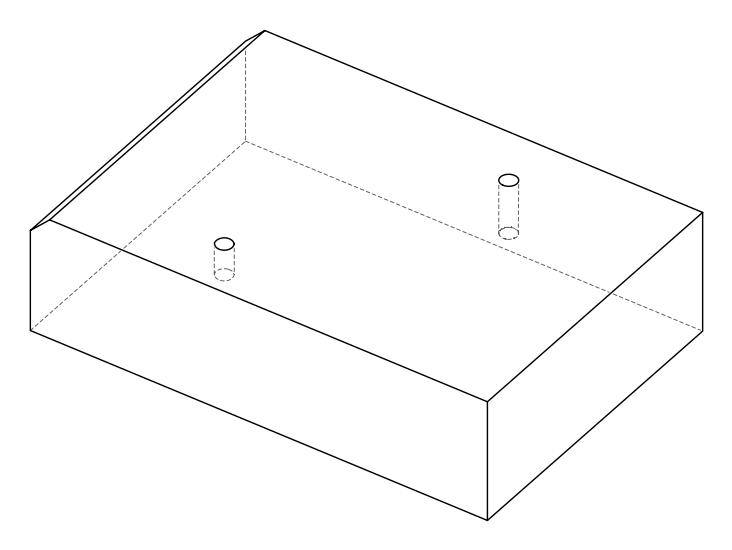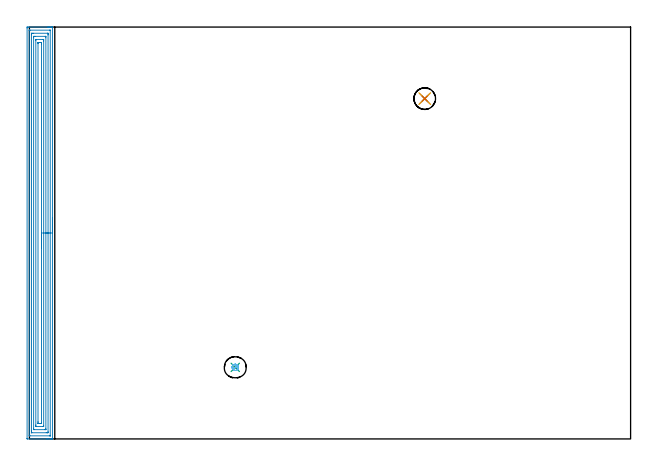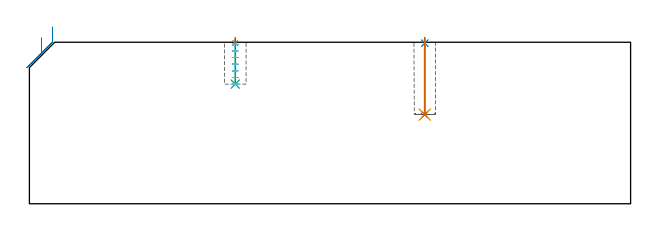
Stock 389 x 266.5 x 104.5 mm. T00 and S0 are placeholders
(PLAN: 8 operations, 6 tool changes, 14.5 min)
(1 SPOT_DRILL | STEP1POCKET | NXT0321_9005460120000 | 0.03 min | 2 mm3)
(2 SPOT_DRILL_1 | STEP1POCKET_1 | NXT0321_9005460120000 | 0.03 min | 2 mm3)
(3 DRILL_BLIND_HOLE_INTO_CENTER | STEP1POCKET | NXT0301_128 | 0.12 min | 2932 mm3)
(4 DRILL_BLIND_HOLE_INTO_CENTER_1 | STEP1POCKET_1 | NXT0301_055 | 0.2 min | 2519 mm3)
(5 DRILL_TO_ENLARGE_BLIND_HOLE | STEP1POCKET_1 | UGT0301_374 | 0.2 min | 3674 mm3)
(6 MILL_ROUGH_BLIND_HOLE_CONTOUR | STEP1POCKET | NXT0201_013 | Spiral | 0.57 min | 1234 mm3)
(7 BORE_BLIND_HOLE | STEP1POCKET_1 | UGT0332_064 | 0.2 min | 991 mm3)
(8 AREA_MILL | FG_CHAMFER_SURFACE | UGT0205_001 | 13.11 min | 35840 mm3)
(TOOL NXT0321_9005460120000 | NC Spot Drill, 142deg, 12mm, Carbide, Uncoated | D12 PA142 FL30 Z2)
(TOOL NXT0301_128 | Carbide Drill 12mm [861.1-1200-036A1-GP GC34] | D12 PA150 FL37.4 Z2)
(TOOL NXT0301_055 | Carbide Drill 8.4mm [860.1-0840-042A1-MM 2214] | D8.4 PA140 FL61 Z2)
(TOOL UGT0301_374 | Twist Drill Flat Bottom 13 mm | D13 PA180 FL101 Z2)
(TOOL NXT0201_013 | ENDMILL 10mm | D10 FL30 Z4)
(TOOL UGT0332_064 | 14 mm Boring Bar Slip Fit | D14)
(TOOL UGT0205_001 | Chamfer Mill 20 x 3 x 45 deg. | D20 FL50 Z2)
(OP 1 SPOT_DRILL)
G17 G21 G94 G90
T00 M6
G54
G17 G0 G90 X133.2 Y46.3 S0 M3
G43 Z114.5 H0
G94 G81 G98 Z103.897 F250. R107.5
G80
M5
M2
(OP 2 SPOT_DRILL_1)
G17 G21 G94 G90
T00 M6
G54
G17 G0 G90 X255.8 Y220.2 S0 M3
G43 Z114.5 H0
G94 G81 G98 Z103.897 F250. R107.5
G80
M5
M2
(OP 3 DRILL_BLIND_HOLE_INTO_CENTER)
G17 G21 G94 G90
T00 M6
G54
G17 G0 G90 X133.2 Y46.3 S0 M3
G43 Z114.5 H1
G94 G81 G98 Z77.4 F250. R106.5
G80
M5
M2
(OP 4 DRILL_BLIND_HOLE_INTO_CENTER_1)
G17 G21 G94 G90
T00 M6
G54
G17 G0 G90 X255.8 Y220.2 S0 M3
G43 Z114.5 H1
G94 G81 G98 Z57.7 F250. R106.5
G80
M5
M2
(OP 5 DRILL_TO_ENLARGE_BLIND_HOLE)
G17 G21 G94 G90
T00 M6
G54
G17 G0 G90 X255.8 Y220.2 S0 M3
G43 Z114.5 H0
G94 G73 G98 Z57.7 F250. Q11.7 R106.5
G80
M5
M2
(OP 6 MILL_ROUGH_BLIND_HOLE_CONTOUR)
G17 G21 G94 G90
T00 M6
G54
G17 G0 G90 X133.2 Y46.3 S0 M3
G43 Z114.5 H0
Z103.2
G94 G3 X133.69 Y47.81 R0.834 F250.
X131.582 Y47.476 R1.51
X132.024 Y44.682 R2.
X131.582 Y47.476 R-2.
X131.803 Y46.079 R1.
X133.2 Y46.3 R1.
G0 Z98.9
G3 X133.69 Y47.81 R0.834
X131.582 Y47.476 R1.51
X132.024 Y44.682 R2.
X131.582 Y47.476 R-2.
X131.803 Y46.079 R1.
X133.2 Y46.3 R1.
G0 Z94.6
G3 X133.69 Y47.81 R0.834
X131.582 Y47.476 R1.51
X132.024 Y44.682 R2.
X131.582 Y47.476 R-2.
X131.803 Y46.079 R1.
X133.2 Y46.3 R1.
G0 Z90.3
G3 X133.69 Y47.81 R0.834
X131.582 Y47.476 R1.51
X132.024 Y44.682 R2.
X131.582 Y47.476 R-2.
X131.803 Y46.079 R1.
X133.2 Y46.3 R1.
G0 Z86.
G3 X133.69 Y47.81 R0.834
X131.582 Y47.476 R1.51
X132.024 Y44.682 R2.
X131.582 Y47.476 R-2.
X131.803 Y46.079 R1.
X133.2 Y46.3 R1.
G0 Z81.7
G3 X133.69 Y47.81 R0.834
X131.582 Y47.476 R1.51
X132.024 Y44.682 R2.
X131.582 Y47.476 R-2.
X131.803 Y46.079 R1.
X133.2 Y46.3 R1.
G0 Z77.4
G3 X133.69 Y47.81 R0.834
X131.582 Y47.476 R1.51
X132.024 Y44.682 R2.
X131.582 Y47.476 R-2.
X131.803 Y46.079 R1.
X133.2 Y46.3 R1.
G0 Z114.5
M5
M2
(OP 7 BORE_BLIND_HOLE)
G17 G21 G94 G90
T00 M6
G54
G17 G0 G90 X255.8 Y220.2 S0 M3
G43 Z114.5 H0
G94 G85 G98 Z57.7 F250. R106.5
G80
M5
M2
(OP 8 AREA_MILL)
G17 G21 G94 G90
T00 M6
G54
G17 G0 G90 X14.9 Y143.25 S1061 M3
G43 Z114.5 H0
G94 G1 Y143.212 Z113.628 F250.
Y143.098 Z112.763
Y142.909 Z111.912
Y142.647 Z111.08
Y142.313 Z110.274
Y141.91 Z109.5
Y141.441 Z108.764
Y140.91 Z108.072
Y140.321 Z107.429
Y139.678 Z106.839
Y138.986 Z106.308
Y138.25 Z105.84
Y137.476 Z105.437
Y136.67 Z105.103
Y135.838 Z104.841
Y134.986 Z104.652
Y134.122 Z104.538
Y133.25 Z104.5
Y0.169
X14.897 Y0.01 Z104.488
X14.84 Y0.007 Z104.432
X14.438 Y0. Z104.038
X14.071 Z103.671
X13.396 Z102.991
X12.166 Z101.763
X11.611 Z101.205
X10.995 Z100.591
X-1.167 Y0.001 Z88.43
X-1.492 Y0.01 Z88.106
X-1.499 Y0.333 Z88.099
Y0.35
Y265.885 Z88.101
X-1.495 Y266.491 Z88.102
X-1.493 Y266.494 Z88.104
X-0.889 Y266.498 Z88.708
X-0.274 Y266.5 Z89.323
X11.611 Z101.205
X12.166 Z101.763
X12.503 Z102.1
X13.059 Z102.655
X13.396 Z102.991
X14.071 Z103.671
X14.438 Z104.038
X14.839 Y266.497 Z104.43
X14.868 Y266.495 Z104.459
X14.897 Y266.49 Z104.488
X14.9 Y266.331 Z104.5
Y133.25
X13.486 Z103.086
Y2.312
X13.485 Y2.223 Z103.085
X13.48 Y2.045 Z103.08
X13.477 Y2.008 Z103.077
X13.471 Y2.005 Z103.071
X13.446 Y2.002 Z103.046
X13.396 Y2.001 Z102.996
X12.905 Y2. Z102.505
X0.405 Y2.001 Z90.005
X0.004 Y2.007 Z89.604
X-0.052 Y2.01 Z89.548
X-0.079 Y2.021 Z89.521
X-0.082 Y2.133 Z89.518
X-0.085 Y2.312 Z89.515
X-0.086 Y264.188 Z89.514
X-0.085 Y264.277 Z89.515
X-0.08 Y264.456 Z89.52
X-0.077 Y264.492 Z89.523
X-0.071 Y264.495 Z89.529
X-0.046 Y264.498 Z89.554
X0.004 Y264.5 Z89.604
X0.495 Z90.095
X12.995 Y264.499 Z102.595
X13.396 Y264.493 Z102.996
X13.452 Y264.49 Z103.052
X13.479 Y264.479 Z103.079
X13.482 Y264.367 Z103.082
X13.485 Y264.188 Z103.085
X13.486 Y133.25 Z103.086
X12.071 Z101.671
Y4.62
X12.07 Y4.188 Z101.67
X12.067 Y4.073 Z101.667
X12.065 Y4.024 Z101.665
X11.986 Y4.01 Z101.586
X11.797 Y4.002 Z101.397
X11.611 Y4.001 Z101.211
X10.906 Y4. Z100.506
X1.601 Y4.001 Z91.201
X1.476 Y4.004 Z91.076
X1.377 Y4.01 Z90.977
X1.335 Y4.017 Z90.935
X1.333 Y4.035 Z90.933
X1.331 Y4.188 Z90.931
X1.329 Y4.649 Z90.929
X1.328 Y5.081 Z90.928
X1.329 Y261.88 Z90.929
X1.33 Y262.312 Z90.93
X1.333 Y262.427 Z90.933
X1.335 Y262.476 Z90.935
X1.414 Y262.49 Z91.014
X1.603 Y262.498 Z91.203
X1.789 Y262.499 Z91.389
X2.494 Y262.5 Z92.094
X11.799 Y262.499 Z101.399
X11.924 Y262.496 Z101.524
X12.023 Y262.49 Z101.623
X12.065 Y262.483 Z101.665
X12.067 Y262.465 Z101.667
X12.069 Y262.312 Z101.669
X12.071 Y261.851 Z101.671
X12.072 Y261.419 Z101.672
X12.071 Y133.25 Z101.671
X10.657 Z100.257
Y6.868
X10.652 Y6.04 Z100.252
X10.651 Y6.016 Z100.251
X10.636 Y6.01 Z100.236
X10.584 Y6.006 Z100.184
X10.475 Y6.002 Z100.075
X10.259 Y6. Z99.859
X9.825 Z99.425
X3.13 Z92.73
X2.92 Y6.002 Z92.52
X2.815 Y6.005 Z92.415
X2.764 Y6.01 Z92.364
X2.749 Y6.015 Z92.349
X2.743 Y6.868 Z92.343
Y259.632
X2.748 Y260.46 Z92.348
X2.749 Y260.484 Z92.349
X2.763 Y260.49 Z92.363
X2.816 Y260.494 Z92.416
X2.925 Y260.498 Z92.525
X3.141 Y260.5 Z92.741
X3.575 Z93.175
X10.27 Z99.87
X10.48 Y260.498 Z100.08
X10.585 Y260.495 Z100.185
X10.636 Y260.49 Z100.236
X10.651 Y260.485 Z100.251
X10.657 Y259.632 Z100.257
Y133.25
X9.243 Z98.843
X9.242 Y8.654 Z98.842
X9.241 Y8.345 Z98.841
X9.236 Y8.033 Z98.836
X9.233 Y8.009 Z98.833
X9.217 Y8.006 Z98.817
X9.177 Y8.003 Z98.777
X9.095 Y8.001 Z98.695
X8.932 Y8. Z98.532
X4.468 Y8.002 Z94.068
X4.225 Y8.004 Z93.825
X4.174 Y8.01 Z93.774
X4.164 Y8.024 Z93.764
X4.161 Y8.067 Z93.761
X4.158 Y8.654 Z93.758
X4.157 Y8.965 Z93.757
X4.158 Y257.846 Z93.758
X4.159 Y258.155 Z93.759
X4.164 Y258.467 Z93.764
X4.167 Y258.491 Z93.767
X4.183 Y258.494 Z93.783
X4.223 Y258.497 Z93.823
X4.304 Y258.499 Z93.904
X4.468 Y258.5 Z94.068
X8.932 Y258.498 Z98.532
X9.175 Y258.496 Z98.775
X9.226 Y258.49 Z98.826
X9.236 Y258.476 Z98.836
X9.239 Y258.433 Z98.839
X9.242 Y257.846 Z98.842
X9.243 Y257.535 Z98.843
Y133.25
X7.829 Z97.429
X7.828 Y10.651 Z97.428
X7.827 Y10.44 Z97.427
X7.824 Y10.099 Z97.424
X7.822 Y10.023 Z97.422
X7.733 Y10.01 Z97.333
X7.583 Y10.003 Z97.183
X7.146 Y10.001 Z96.746
X6.693 Y10. Z96.293
X6.254 Z95.854
X5.799 Y10.002 Z95.399
X5.621 Y10.007 Z95.221
X5.584 Y10.01 Z95.184
X5.578 Y10.073 Z95.178
X5.574 Y10.227 Z95.174
X5.572 Y10.44 Z95.172
X5.571 Y11.123 Z95.171
Y255.849
X5.573 Y256.06 Z95.173
X5.576 Y256.401 Z95.176
X5.578 Y256.477 Z95.178
X5.667 Y256.49 Z95.267
X5.817 Y256.497 Z95.417
X6.254 Y256.499 Z95.854
X6.706 Y256.5 Z96.306
X7.146 Z96.746
X7.601 Y256.498 Z97.201
X7.779 Y256.493 Z97.379
X7.816 Y256.49 Z97.416
X7.822 Y256.427 Z97.422
X7.826 Y256.273 Z97.426
X7.828 Y256.06 Z97.428
X7.829 Y255.377 Z97.429
Y133.25
Y132.378 Z97.467
Y131.513 Z97.581
Y130.662 Z97.77
Y129.83 Z98.032
Y129.024 Z98.366
Y128.25 Z98.769
Y127.514 Z99.237
Y126.822 Z99.768
Y126.179 Z100.358
Y125.59 Z101.001
Y125.058 Z101.693
Y124.59 Z102.429
Y124.187 Z103.203
Y123.853 Z104.009
Y123.591 Z104.841
Y123.402 Z105.692
Y123.288 Z106.557
Y123.25 Z107.429
G0 Z114.5
M5
M2
